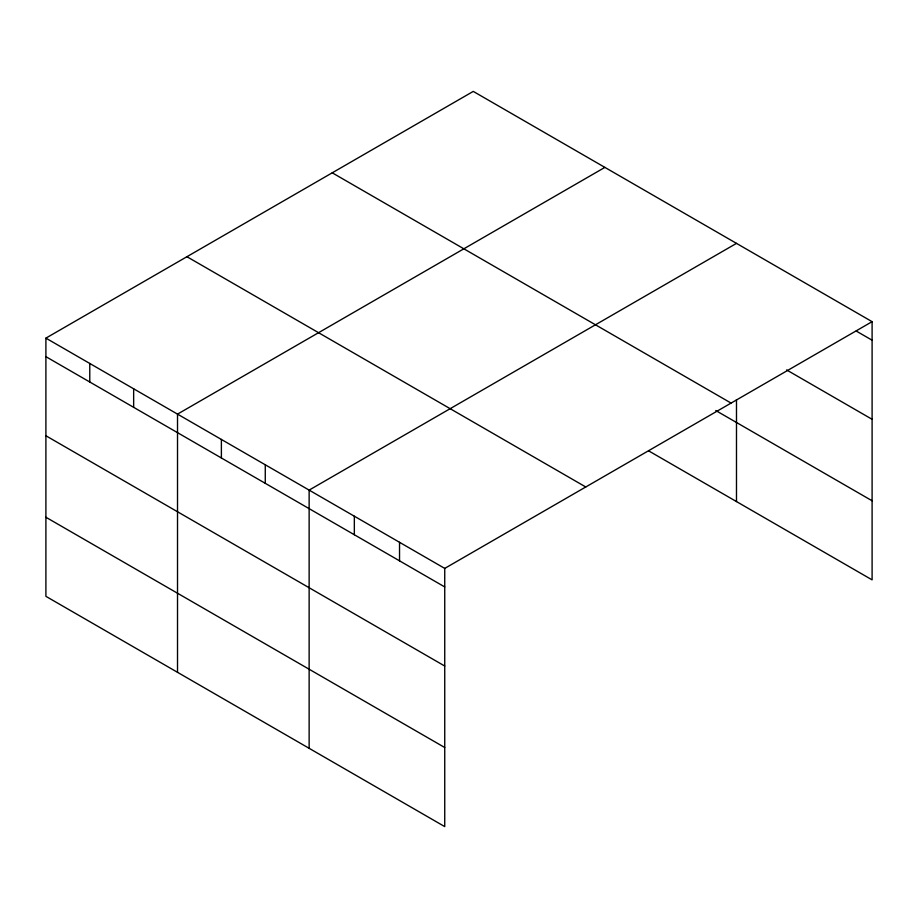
<?xml version="1.0" encoding="UTF-8"?>
<svg xmlns="http://www.w3.org/2000/svg" width="918" height="918" viewBox="0 0 918 918"><rect width="100%" height="100%" fill="white"/><g stroke="black" fill="none" stroke-linecap="round" stroke-linejoin="round"><path stroke-width="1.38" d="M45.9 338.134L444.737 568.403L444.737 826.602L45.9 596.333L45.9 338.134L473.263 91.398L872.1 321.667L872.1 579.866L648.751 450.922M604.882 167.386L177.518 414.121L177.518 672.32M736.488 243.373L309.136 490.109L309.136 748.308M444.737 568.403L872.1 321.667M856.219 331.042L872.1 340.211M786.588 369.92L872.1 419.296M332.236 172.813L731.072 403.082M715.776 410.53L872.1 500.78M186.928 256.707L585.764 486.976M45.9 356.666L444.737 586.935M45.9 435.763L444.737 666.032M45.9 517.247L444.737 747.516M736.488 399.617L736.488 501.584M399.537 542.297L399.537 560.841M354.337 516.203L354.337 534.746M265.268 464.772L265.268 483.316M221.387 439.447L221.387 457.99M133.649 388.784L133.649 407.328M89.769 363.459L89.769 382.003"/></g></svg>
